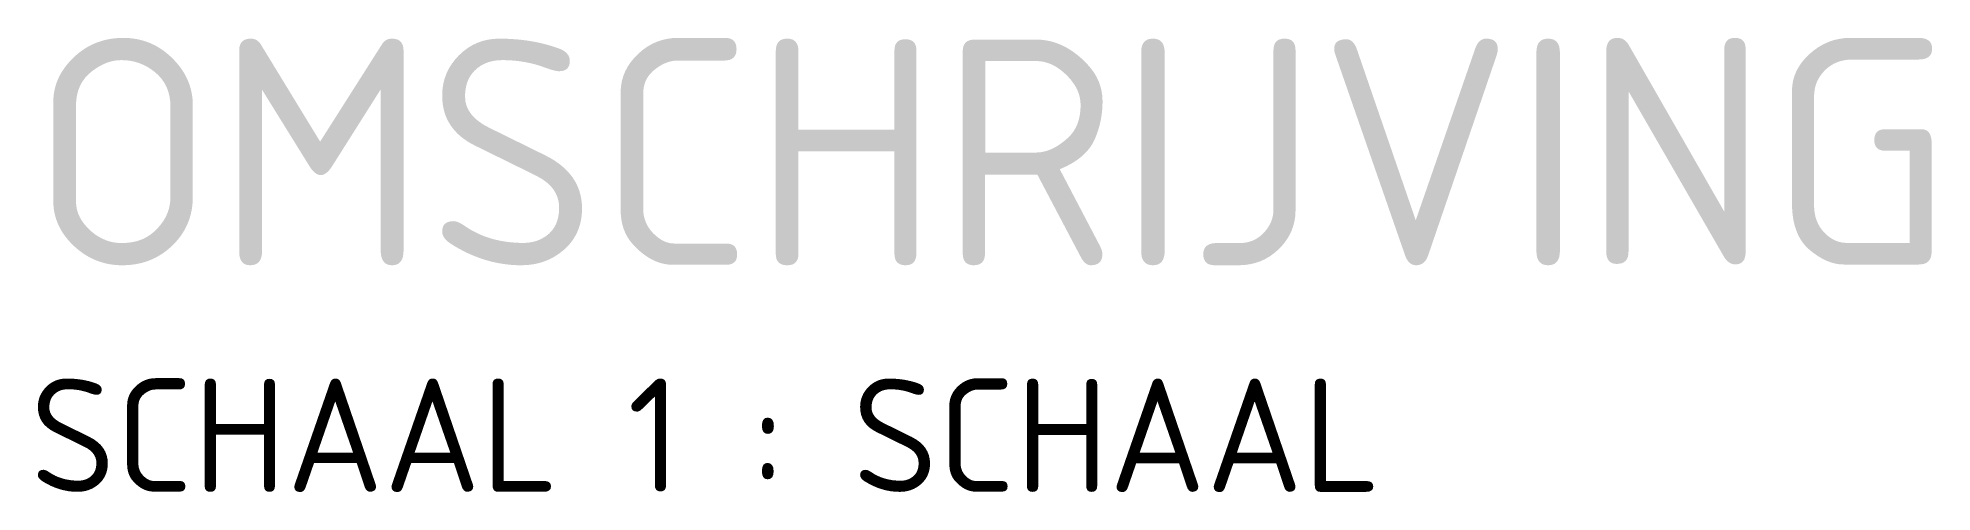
# Model space of a CAD drawing. Extents: x 0.2 to 42, y -3.8 to 6.3.
import ezdxf

# ---------------------------------------------------------------- set-up
doc = ezdxf.new("R2010")
doc.units = 0
doc.styles.add('NLCS-ISO', font='NLCS-ISO.ttf', dxfattribs={"height": 0.0025})

msp = doc.modelspace()

# ---------------------------------------------------------------- texts
at = {"lineweight": 25, "style": 'NLCS-ISO'}
msp.add_text('SCHAAL 1 :', height=2.5, dxfattribs=at).set_placement((0.001, -3.749))
at = {"lineweight": 50, "style": 'NLCS-ISO'}
msp.add_attdef('OMSCHRIJVING', (0, 1.25), '', height=5, dxfattribs=at)
at = {"lineweight": 25, "style": 'NLCS-ISO'}
msp.add_attdef('SCHAAL', (18.151, -3.75), '100', height=2.5, dxfattribs=at)

doc.saveas('drawing.dxf')
